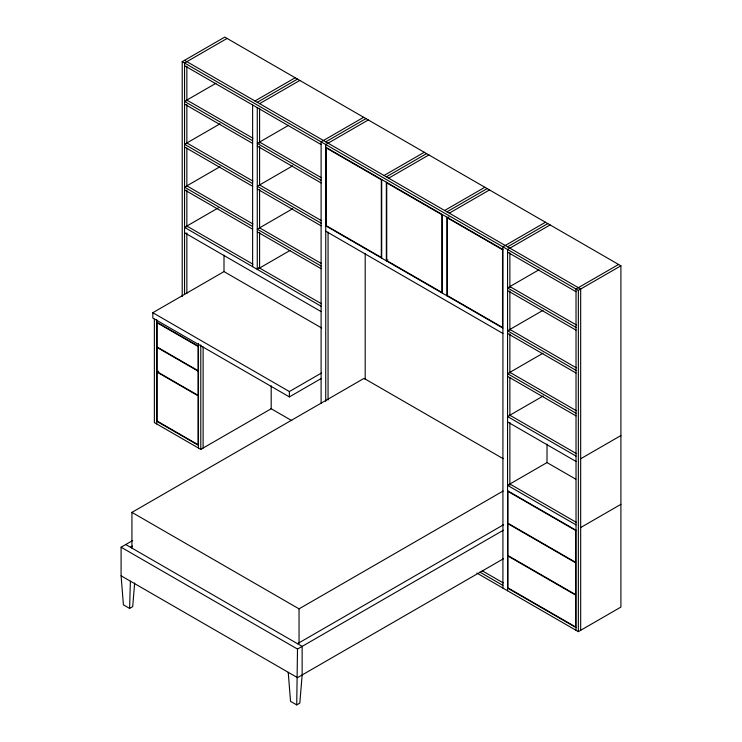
<?xml version="1.0" encoding="UTF-8"?>
<svg xmlns="http://www.w3.org/2000/svg" width="742" height="742" viewBox="0 0 742 742"><rect width="100%" height="100%" fill="white"/><g stroke="black" fill="none" stroke-linecap="round" stroke-linejoin="round"><path stroke-width="1.11" d="M132.744 540.491L121.094 547.216L121.094 575.811L123.422 604.841L129.609 608.412L130.379 581.172M288.211 672.289L290.539 701.329L296.726 704.9L297.496 649.064L503.317 530.233M134.654 582.989L132.707 606.631L129.609 608.412M182.217 296.512L182.217 61.669L224.77 37.1L620.906 265.803L620.906 607.077L578.352 631.646L476.893 573.065M227.089 38.436L184.545 63.005L184.545 294.379M215.968 83.28L184.545 101.422L252.623 140.73M254.942 100.977L295.177 77.752M219.984 123.84L184.545 144.31L252.623 183.617M257.27 102.313L297.496 79.088M259.589 103.657L299.824 80.433M288.694 125.268L257.27 143.41L321.101 180.26M219.984 166.727L184.545 187.188L252.623 226.495M363.654 117.282L321.101 141.852L321.101 403.296M325.738 141.852L365.973 118.618M368.292 119.963L325.738 144.532L325.738 401.348M218.259 207.918L184.545 227.386L321.101 306.233M292.71 165.828L257.27 186.298L321.101 223.147M292.71 208.715L257.27 229.176L321.101 266.026M384.022 175.502L424.257 152.268M386.341 176.837L426.576 153.613M321.453 378.383L289.38 396.905L152.815 318.068L152.815 312.707L224.001 271.609L321.685 328.01M388.669 178.182L428.895 154.948M290.011 250.481L257.27 269.383L257.27 107.673M157.072 372.122L198.077 395.792L198.077 444.708L157.072 421.029L157.072 372.122L158.621 371.223M444.625 210.487L484.86 187.262M446.953 211.832L487.179 188.598M449.272 213.167L489.507 189.943M447.333 217.86L502.529 249.72L502.529 327.445L447.333 295.585L447.333 217.86L448.882 216.97M387.89 259.923L386.341 260.813L386.341 182.198M545.463 222.248L502.918 246.817L502.918 588.091M507.556 246.817L547.791 223.592M550.11 224.928L507.556 249.498L507.556 590.771M152.815 312.707L289.38 391.544L321.453 373.031M154.364 319.218L154.364 422.597L200.785 449.392L271.192 408.749L271.192 385.775M538.989 269.773L507.556 287.915L576.024 327.445M131.928 548.115L131.928 512.379L364.034 378.374L503.132 458.677M618.578 264.467L576.024 289.028L576.024 630.301M130.379 547.216L132.382 546.066M542.996 310.332L507.556 330.793L576.024 370.332M182.217 61.669L578.352 290.372L620.906 265.803M542.996 353.22L507.556 373.68L576.024 413.211M543.237 395.959L507.556 416.559L576.024 456.098M547.169 462.489L507.556 485.351L576.024 524.882M131.928 512.379L299.045 608.857L503.141 491.028M580.671 458.769L620.906 435.545M297.496 643.704L503.679 524.668M503.317 558.828L297.496 677.65L121.094 575.811M580.671 527.562L620.906 504.337M296.726 704.9L299.824 703.11L302.142 674.97L302.142 646.384L125.741 544.535M184.545 60.325L580.671 289.028L580.671 630.301M184.545 65.686L321.101 144.532M325.738 147.204L502.918 249.498M507.556 252.178L576.024 291.708M186.863 100.087L252.948 138.235M259.589 142.074L321.425 177.774M509.875 286.579L576.367 324.959M184.545 104.103L252.623 143.41M257.27 146.091L321.101 182.94M507.556 290.595L576.024 330.125M186.863 142.965L252.948 181.122M259.589 184.953L321.425 220.652M509.875 329.457L576.367 367.846M325.738 225.828L502.918 328.112M184.545 146.99L252.623 186.298M257.27 188.978L321.101 225.828M507.556 333.473L576.024 373.013M325.738 231.189L502.918 333.473M186.863 185.852L252.948 224.001M259.589 227.84L321.425 263.54M509.875 372.336L576.367 410.725M184.545 189.869L252.623 229.176M257.27 231.856L321.101 268.706M507.556 376.361L576.024 415.891M186.863 226.05L252.948 264.198M258.624 267.482L321.425 303.738M509.875 415.223L576.367 453.603M184.545 232.747L321.101 311.594M507.556 421.92L576.024 461.45M575.792 479.184L547.012 462.572L547.012 444.115M509.875 484.016L576.367 522.396M507.556 490.712L576.024 530.242M156.692 322.093L198.466 346.208M270.849 408.545L291.782 420.631M482.217 570.784L503.234 582.915M479.888 572.119L502.918 585.41M507.556 588.091L576.024 627.621M156.692 421.252L198.466 445.376M121.094 547.216L297.496 649.064M578.352 290.372L578.352 631.646M509.875 252.781L509.875 287.488M509.875 290.883L509.875 330.292M509.875 333.77L509.875 373.096M509.875 377.483L509.875 415.9M509.875 422.486L509.875 485.314M446.953 217.193L446.953 295.808M442.306 214.512L442.306 293.127M381.703 179.518L381.703 258.133M365.194 253.476L365.194 379.44M328.057 232.163L328.057 400.012M299.045 608.857L299.045 643.444M289.38 391.544L289.38 396.905M259.589 108.267L259.589 143.299M259.589 146.285L259.589 185.463M259.589 189.498L259.589 228.091M259.589 232.237L259.589 268.418M252.623 104.993L252.623 266.703M224.001 255.174L224.001 271.396M203.113 346.978L203.113 448.057M200.785 344.872L200.785 449.392M198.466 343.527L198.466 448.057M186.863 66.279L186.863 101.005M186.863 104.474L186.863 143.809M186.863 148.075L186.863 186.604M186.863 190.082L186.863 227.098M186.863 232.886L186.863 293.34M156.692 319.412L156.692 423.932M381.314 179.74L326.128 147.881L326.128 225.605L381.314 257.465L381.314 179.74M441.926 214.735L386.73 182.866L386.73 260.59L441.926 292.459L441.926 214.735M575.644 530.465L507.945 491.38L507.945 523.249L575.644 562.334L575.644 530.465M575.644 562.779L507.945 523.694L507.945 555.554L575.644 594.639L575.644 562.779M198.077 346.431L157.072 322.761L157.072 346.996L198.077 370.666L198.077 346.431M198.077 371.111L157.072 347.442L157.072 371.668L198.077 395.347L198.077 371.111M575.644 595.093L507.945 556.008L507.945 587.868L575.644 626.953L575.644 595.093"/></g></svg>
